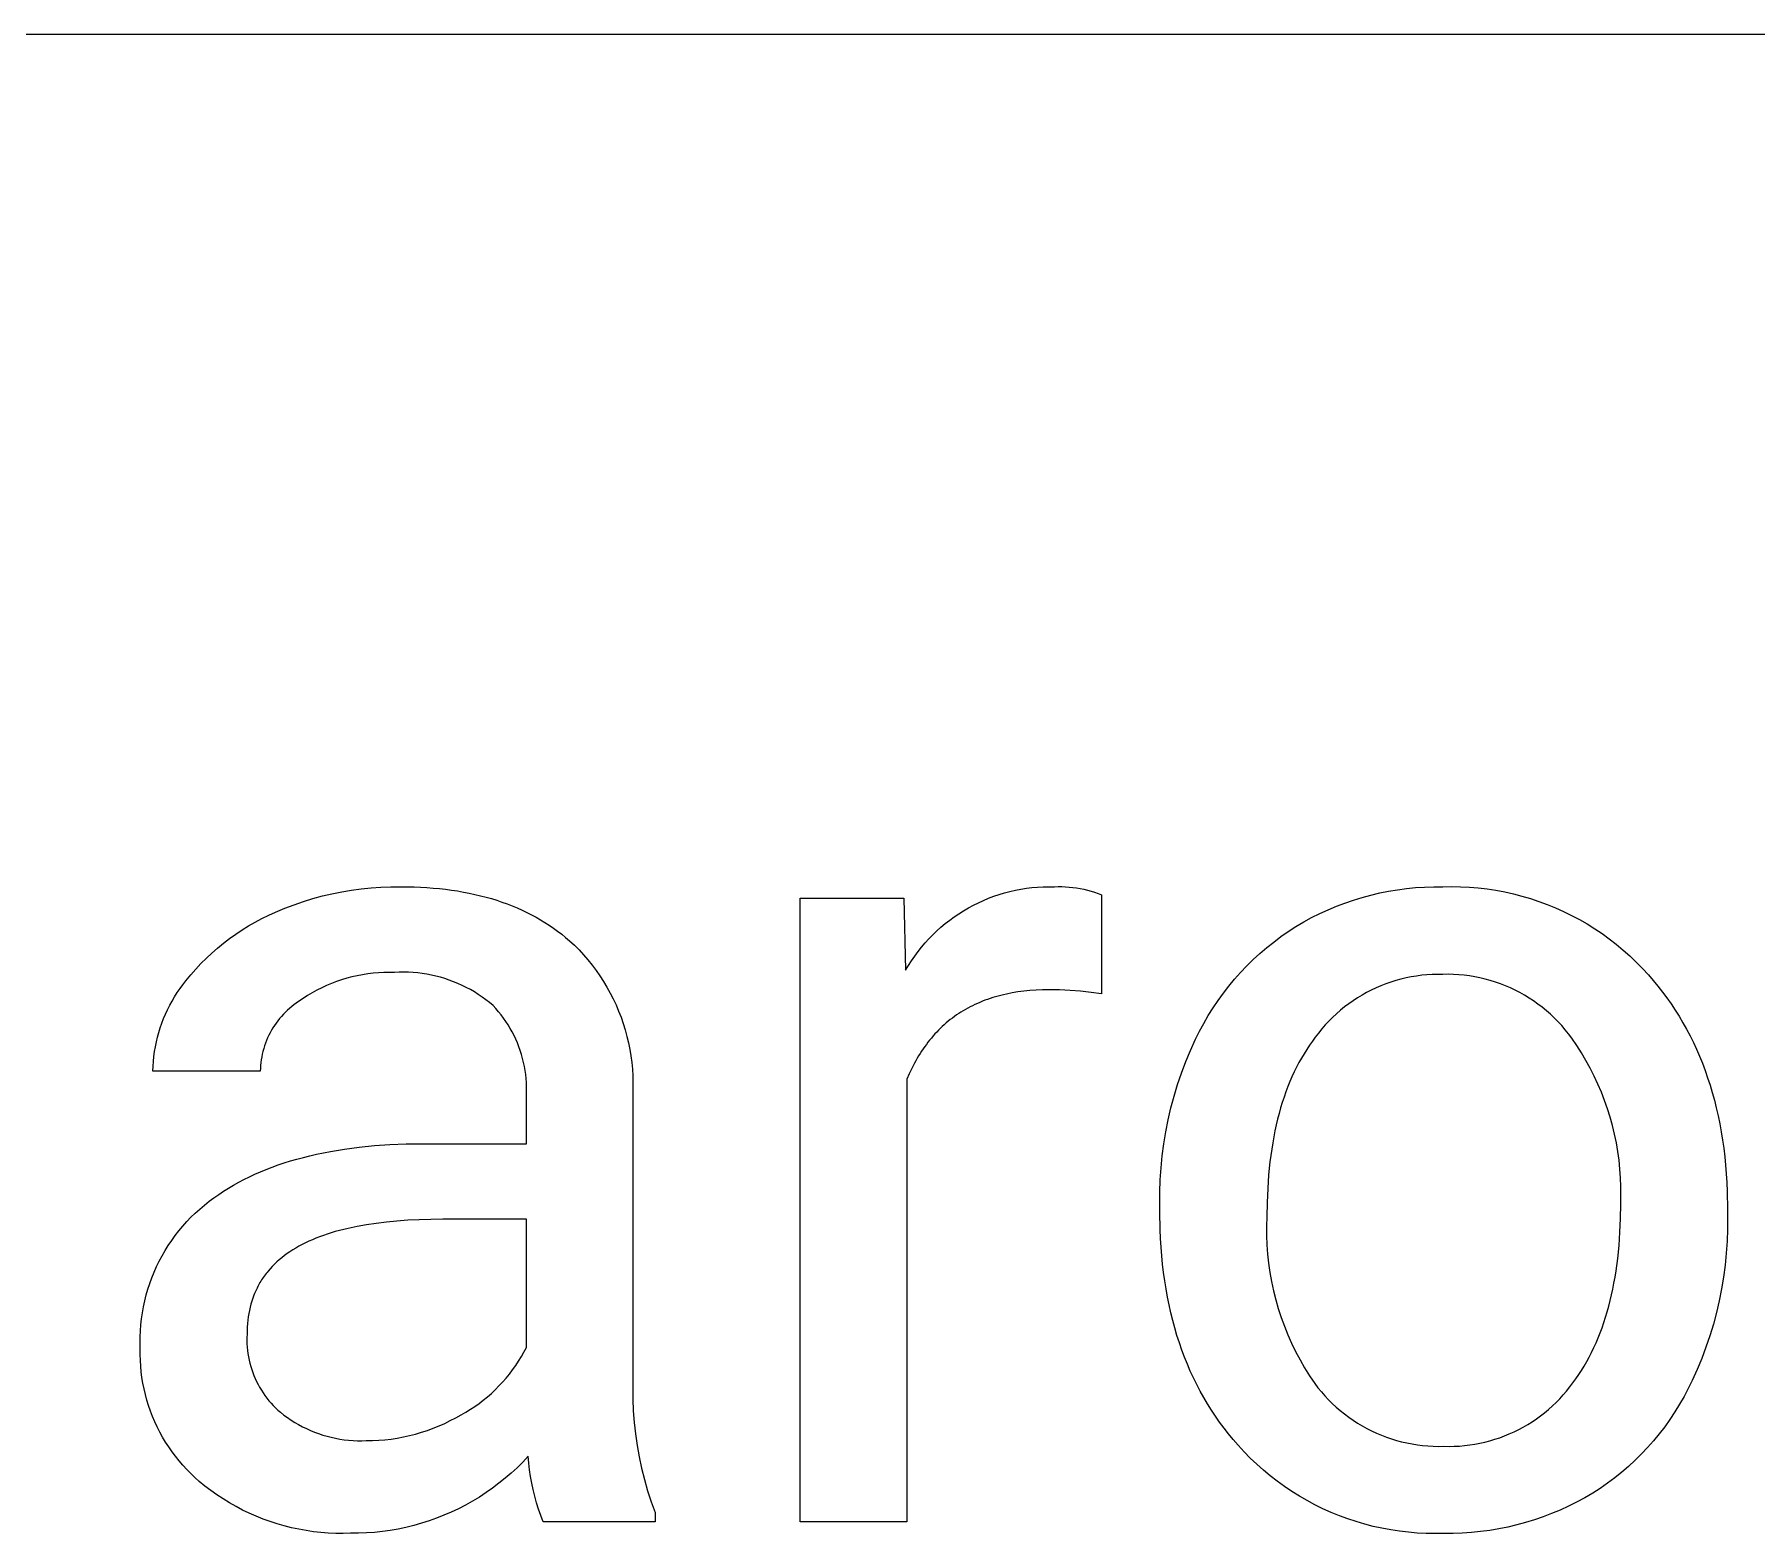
# Model space of a CAD drawing. Header units: millimetres. Extents: x -1519 to 3497, y -297 to 3208.
# Drawn here: x 2472.1 to 2569.6, y 179.1 to 264 of the extents above; entities that cross this region are included whole.
import ezdxf

# ---------------------------------------------------------------- set-up
doc = ezdxf.new("R2010")
doc.units = ezdxf.units.MM
doc.header["$MEASUREMENT"] = 0
doc.layers.add('Domyślny', color=7, linetype='Continuous', true_color=0x000000)

msp = doc.modelspace()

# ---------------------------------------------------------------- linework, layer by layer
at = {"layer": 'Domyślny', "color": 18, "lineweight": 15, "true_color": 0x000000}
for p, q in [((3492.39, 263.982), (1601.48, 263.982)), ((2489.471, 215.462), (2490.024, 215.556)), ((2490.024, 215.556), (2490.579, 215.631)), ((2490.579, 215.631), (2491.136, 215.687)), ((2491.136, 215.687), (2491.695, 215.726)), ((2491.695, 215.726), (2492.254, 215.746)), ((2492.254, 215.746), (2492.815, 215.748)), ((2492.815, 215.748), (2493.565, 215.735)), ((2493.565, 215.735), (2494.296, 215.699)), ((2494.296, 215.699), (2494.654, 215.672)), ((2494.654, 215.672), (2495.006, 215.639)), ((2495.006, 215.639), (2495.353, 215.599)), ((2495.353, 215.599), (2495.696, 215.554)), ((2495.696, 215.554), (2496.033, 215.503)), ((2496.033, 215.503), (2496.365, 215.446)), ((2526.997, 215.395), (2527.303, 215.476)), ((2527.303, 215.476), (2527.612, 215.546)), ((2527.612, 215.546), (2527.923, 215.606)), ((2527.923, 215.606), (2528.236, 215.656)), ((2528.236, 215.656), (2528.551, 215.694)), ((2528.551, 215.694), (2528.867, 215.722)), ((2528.867, 215.722), (2529.183, 215.74)), ((2529.183, 215.74), (2529.5, 215.747)), ((2529.5, 215.747), (2529.817, 215.743)), ((2529.817, 215.743), (2530.027, 215.75)), ((2530.027, 215.75), (2530.237, 215.75)), ((2530.237, 215.75), (2530.447, 215.743)), ((2530.447, 215.743), (2530.657, 215.729)), ((2530.657, 215.729), (2530.866, 215.708)), ((2530.866, 215.708), (2531.074, 215.68)), ((2531.074, 215.68), (2531.281, 215.645)), ((2531.281, 215.645), (2531.487, 215.603)), ((2531.487, 215.603), (2531.692, 215.554)), ((2531.692, 215.554), (2531.894, 215.499)), ((2531.894, 215.499), (2532.095, 215.436)), ((2548.236, 215.392), (2548.74, 215.493)), ((2548.74, 215.493), (2549.247, 215.577)), ((2549.247, 215.577), (2549.756, 215.645)), ((2549.756, 215.645), (2550.268, 215.695)), ((2550.268, 215.695), (2550.78, 215.729)), ((2550.78, 215.729), (2551.294, 215.745)), ((2551.294, 215.745), (2551.808, 215.744)), ((2551.808, 215.744), (2552.311, 215.754)), ((2552.311, 215.754), (2552.814, 215.746)), ((2552.814, 215.746), (2553.317, 215.722)), ((2553.317, 215.722), (2553.819, 215.68)), ((2553.819, 215.68), (2554.319, 215.622)), ((2554.319, 215.622), (2554.817, 215.546)), ((2554.817, 215.546), (2555.311, 215.454)), ((2485.732, 214.311), (2486.249, 214.528)), ((2486.249, 214.528), (2486.772, 214.727)), ((2486.772, 214.727), (2487.302, 214.91)), ((2487.302, 214.91), (2487.837, 215.075)), ((2487.837, 215.075), (2488.377, 215.222)), ((2488.377, 215.222), (2488.922, 215.351)), ((2488.922, 215.351), (2489.471, 215.462)), ((2496.365, 215.446), (2496.692, 215.383)), ((2496.692, 215.383), (2497.014, 215.313)), ((2497.014, 215.313), (2497.33, 215.238)), ((2497.33, 215.238), (2497.642, 215.157)), ((2497.642, 215.157), (2497.948, 215.07)), ((2497.948, 215.07), (2498.25, 214.977)), ((2498.25, 214.977), (2498.546, 214.878)), ((2498.546, 214.878), (2498.837, 214.773)), ((2498.837, 214.773), (2499.123, 214.663)), ((2499.123, 214.663), (2499.403, 214.546)), ((2499.403, 214.546), (2499.679, 214.424)), ((2515.435, 179.796), (2515.435, 215.091)), ((2515.435, 215.091), (2521.298, 215.091)), ((2521.298, 215.091), (2521.398, 211.015)), ((2524.678, 214.387), (2524.952, 214.547)), ((2524.952, 214.547), (2525.231, 214.697)), ((2525.231, 214.697), (2525.515, 214.838)), ((2525.515, 214.838), (2525.803, 214.969)), ((2525.803, 214.969), (2526.096, 215.091)), ((2526.096, 215.091), (2526.393, 215.202)), ((2526.393, 215.202), (2526.693, 215.304)), ((2526.693, 215.304), (2526.997, 215.395)), ((2532.095, 215.436), (2532.294, 215.367)), ((2532.294, 215.367), (2532.49, 215.292)), ((2532.49, 215.292), (2532.49, 209.679)), ((2545.31, 214.439), (2545.783, 214.638)), ((2545.783, 214.638), (2546.264, 214.821)), ((2546.264, 214.821), (2546.749, 214.989)), ((2546.749, 214.989), (2547.24, 215.139)), ((2547.24, 215.139), (2547.736, 215.274)), ((2547.736, 215.274), (2548.236, 215.392)), ((2555.311, 215.454), (2555.803, 215.345)), ((2555.803, 215.345), (2556.29, 215.219)), ((2556.29, 215.219), (2556.773, 215.077)), ((2556.773, 215.077), (2557.251, 214.918)), ((2557.251, 214.918), (2557.723, 214.744)), ((2557.723, 214.744), (2558.189, 214.553)), ((2558.189, 214.553), (2558.648, 214.347)), ((2483.833, 213.299), (2484.199, 213.526)), ((2484.199, 213.526), (2484.572, 213.741)), ((2484.572, 213.741), (2484.953, 213.944)), ((2484.953, 213.944), (2485.339, 214.134)), ((2485.339, 214.134), (2485.732, 214.311)), ((2499.679, 214.424), (2499.949, 214.295)), ((2499.949, 214.295), (2500.215, 214.161)), ((2500.215, 214.161), (2500.475, 214.021)), ((2500.475, 214.021), (2500.73, 213.875)), ((2500.73, 213.875), (2500.979, 213.723)), ((2500.979, 213.723), (2501.224, 213.566)), ((2501.224, 213.566), (2501.463, 213.402)), ((2523.399, 213.454), (2523.642, 213.658)), ((2523.642, 213.658), (2523.892, 213.853)), ((2523.892, 213.853), (2524.148, 214.04)), ((2524.148, 214.04), (2524.41, 214.218)), ((2524.41, 214.218), (2524.678, 214.387)), ((2543.489, 213.489), (2543.932, 213.749)), ((2543.932, 213.749), (2544.384, 213.995)), ((2544.384, 213.995), (2544.843, 214.225)), ((2544.843, 214.225), (2545.31, 214.439)), ((2558.648, 214.347), (2559.1, 214.125)), ((2559.1, 214.125), (2559.544, 213.888)), ((2559.544, 213.888), (2559.98, 213.636)), ((2559.98, 213.636), (2560.407, 213.37)), ((2482.449, 212.274), (2482.782, 212.547)), ((2482.782, 212.547), (2483.124, 212.809)), ((2483.124, 212.809), (2483.475, 213.06)), ((2483.475, 213.06), (2483.833, 213.299)), ((2501.463, 213.402), (2501.698, 213.233)), ((2501.698, 213.233), (2501.927, 213.058)), ((2501.927, 213.058), (2502.151, 212.877)), ((2502.151, 212.877), (2502.369, 212.691)), ((2502.369, 212.691), (2502.643, 212.432)), ((2522.295, 212.32), (2522.501, 212.561)), ((2522.501, 212.561), (2522.714, 212.796)), ((2522.714, 212.796), (2522.935, 213.023)), ((2522.935, 213.023), (2523.163, 213.242)), ((2523.163, 213.242), (2523.399, 213.454)), ((2541.839, 212.296), (2542.237, 212.615)), ((2542.237, 212.615), (2542.644, 212.92)), ((2542.644, 212.92), (2543.062, 213.212)), ((2543.062, 213.212), (2543.489, 213.489)), ((2560.407, 213.37), (2560.825, 213.089)), ((2560.825, 213.089), (2561.233, 212.794)), ((2561.233, 212.794), (2561.631, 212.485)), ((2481.506, 211.391), (2481.81, 211.696)), ((2481.81, 211.696), (2482.125, 211.99)), ((2482.125, 211.99), (2482.449, 212.274)), ((2502.643, 212.432), (2502.908, 212.164)), ((2502.908, 212.164), (2503.164, 211.887)), ((2503.164, 211.887), (2503.41, 211.602)), ((2503.41, 211.602), (2503.646, 211.308)), ((2521.731, 211.555), (2521.91, 211.816)), ((2521.91, 211.816), (2522.099, 212.071)), ((2522.099, 212.071), (2522.295, 212.32)), ((2540.715, 211.263), (2541.078, 211.62)), ((2541.078, 211.62), (2541.453, 211.965)), ((2541.453, 211.965), (2541.839, 212.296)), ((2561.631, 212.485), (2562.018, 212.163)), ((2562.018, 212.163), (2562.394, 211.828)), ((2562.394, 211.828), (2562.758, 211.481)), ((2480.654, 210.419), (2480.927, 210.752)), ((2480.927, 210.752), (2481.211, 211.076)), ((2481.211, 211.076), (2481.506, 211.391)), ((2490.053, 210.641), (2489.759, 210.564)), ((2490.349, 210.708), (2490.053, 210.641)), ((2490.648, 210.765), (2490.349, 210.708)), ((2490.948, 210.812), (2490.648, 210.765)), ((2491.25, 210.848), (2490.948, 210.812)), ((2491.553, 210.874), (2491.25, 210.848)), ((2491.856, 210.889), (2491.553, 210.874)), ((2492.16, 210.893), (2491.856, 210.889)), ((2492.464, 210.887), (2492.16, 210.893)), ((2492.726, 210.9), (2492.464, 210.887)), ((2492.988, 210.905), (2492.726, 210.9)), ((2493.251, 210.9), (2492.988, 210.905)), ((2493.513, 210.887), (2493.251, 210.9)), ((2493.775, 210.864), (2493.513, 210.887)), ((2494.035, 210.833), (2493.775, 210.864)), ((2494.295, 210.793), (2494.035, 210.833)), ((2494.552, 210.744), (2494.295, 210.793)), ((2494.809, 210.687), (2494.552, 210.744)), ((2495.063, 210.62), (2494.809, 210.687)), ((2495.314, 210.545), (2495.063, 210.62)), ((2503.646, 211.308), (2503.872, 211.007)), ((2503.872, 211.007), (2504.088, 210.698)), ((2504.088, 210.698), (2504.293, 210.381)), ((2521.398, 211.015), (2521.56, 211.288)), ((2521.56, 211.288), (2521.731, 211.555)), ((2540.025, 210.514), (2540.363, 210.894)), ((2540.363, 210.894), (2540.715, 211.263)), ((2550.023, 210.643), (2549.73, 210.584)), ((2550.318, 210.692), (2550.023, 210.643)), ((2550.614, 210.731), (2550.318, 210.692)), ((2550.912, 210.76), (2550.614, 210.731)), ((2551.21, 210.778), (2550.912, 210.76)), ((2551.509, 210.786), (2551.21, 210.778)), ((2551.808, 210.783), (2551.509, 210.786)), ((2552.11, 210.787), (2551.808, 210.783)), ((2552.413, 210.78), (2552.11, 210.787)), ((2552.715, 210.762), (2552.413, 210.78)), ((2553.016, 210.734), (2552.715, 210.762)), ((2553.317, 210.696), (2553.016, 210.734)), ((2553.615, 210.647), (2553.317, 210.696)), ((2553.912, 210.587), (2553.615, 210.647)), ((2562.758, 211.481), (2563.11, 211.121)), ((2563.11, 211.121), (2563.45, 210.75)), ((2563.45, 210.75), (2563.725, 210.435)), ((2480.013, 209.515), (2480.162, 209.749)), ((2480.162, 209.749), (2480.319, 209.978)), ((2480.319, 209.978), (2480.483, 210.201)), ((2480.483, 210.201), (2480.654, 210.419)), ((2487.802, 209.743), (2487.541, 209.587)), ((2488.068, 209.889), (2487.802, 209.743)), ((2488.34, 210.025), (2488.068, 209.889)), ((2488.616, 210.153), (2488.34, 210.025)), ((2488.896, 210.27), (2488.616, 210.153)), ((2489.18, 210.378), (2488.896, 210.27)), ((2489.468, 210.476), (2489.18, 210.378)), ((2489.759, 210.564), (2489.468, 210.476)), ((2495.563, 210.462), (2495.314, 210.545)), ((2495.809, 210.37), (2495.563, 210.462)), ((2496.051, 210.27), (2495.809, 210.37)), ((2496.291, 210.161), (2496.051, 210.27)), ((2496.526, 210.045), (2496.291, 210.161)), ((2496.757, 209.921), (2496.526, 210.045)), ((2496.984, 209.788), (2496.757, 209.921)), ((2497.206, 209.648), (2496.984, 209.788)), ((2497.423, 209.501), (2497.206, 209.648)), ((2504.293, 210.381), (2504.487, 210.058)), ((2504.487, 210.058), (2504.67, 209.729)), ((2504.67, 209.729), (2504.841, 209.393)), ((2526.942, 209.635), (2526.785, 209.597)), ((2527.101, 209.671), (2526.942, 209.635)), ((2527.423, 209.735), (2527.101, 209.671)), ((2527.754, 209.789), (2527.423, 209.735)), ((2528.091, 209.834), (2527.754, 209.789)), ((2528.436, 209.868), (2528.091, 209.834)), ((2528.789, 209.893), (2528.436, 209.868)), ((2529.149, 209.908), (2528.789, 209.893)), ((2529.516, 209.913), (2529.149, 209.908)), ((2530.113, 209.905), (2529.516, 209.913)), ((2530.71, 209.878), (2530.113, 209.905)), ((2531.305, 209.831), (2530.71, 209.878)), ((2531.899, 209.765), (2531.305, 209.831)), ((2532.49, 209.679), (2531.899, 209.765)), ((2539.088, 209.308), (2539.387, 209.72)), ((2539.387, 209.72), (2539.699, 210.122)), ((2539.699, 210.122), (2540.025, 210.514)), ((2547.495, 209.757), (2547.235, 209.611)), ((2547.761, 209.894), (2547.495, 209.757)), ((2548.031, 210.021), (2547.761, 209.894)), ((2548.306, 210.139), (2548.031, 210.021)), ((2548.584, 210.248), (2548.306, 210.139)), ((2548.866, 210.347), (2548.584, 210.248)), ((2549.151, 210.436), (2548.866, 210.347)), ((2549.44, 210.515), (2549.151, 210.436)), ((2549.73, 210.584), (2549.44, 210.515)), ((2554.207, 210.517), (2553.912, 210.587)), ((2554.499, 210.438), (2554.207, 210.517)), ((2554.787, 210.347), (2554.499, 210.438)), ((2555.073, 210.247), (2554.787, 210.347)), ((2555.355, 210.137), (2555.073, 210.247)), ((2555.633, 210.018), (2555.355, 210.137)), ((2555.907, 209.888), (2555.633, 210.018)), ((2556.176, 209.749), (2555.907, 209.888)), ((2556.44, 209.601), (2556.176, 209.749)), ((2563.725, 210.435), (2563.99, 210.114)), ((2563.99, 210.114), (2564.248, 209.786)), ((2564.248, 209.786), (2564.496, 209.452)), ((2479.497, 208.534), (2479.614, 208.786)), ((2479.614, 208.786), (2479.739, 209.033)), ((2479.739, 209.033), (2479.872, 209.277)), ((2479.872, 209.277), (2480.013, 209.515)), ((2486.281, 208.642), (2486.168, 208.527)), ((2486.398, 208.754), (2486.281, 208.642)), ((2486.519, 208.862), (2486.398, 208.754)), ((2486.643, 208.965), (2486.519, 208.862)), ((2486.77, 209.065), (2486.643, 208.965)), ((2486.901, 209.159), (2486.77, 209.065)), ((2487.035, 209.25), (2486.901, 209.159)), ((2487.285, 209.423), (2487.035, 209.25)), ((2487.541, 209.587), (2487.285, 209.423)), ((2497.635, 209.346), (2497.423, 209.501)), ((2497.842, 209.185), (2497.635, 209.346)), ((2498.043, 209.016), (2497.842, 209.185)), ((2498.2, 208.847), (2498.043, 209.016)), ((2498.35, 208.672), (2498.2, 208.847)), ((2498.495, 208.493), (2498.35, 208.672)), ((2504.841, 209.393), (2505.001, 209.052)), ((2505.001, 209.052), (2505.149, 208.706)), ((2505.149, 208.706), (2505.285, 208.354)), ((2524.532, 208.648), (2524.407, 208.567)), ((2524.659, 208.725), (2524.532, 208.648)), ((2524.788, 208.801), (2524.659, 208.725)), ((2524.918, 208.874), (2524.788, 208.801)), ((2525.051, 208.944), (2524.918, 208.874)), ((2525.185, 209.012), (2525.051, 208.944)), ((2525.321, 209.078), (2525.185, 209.012)), ((2525.459, 209.141), (2525.321, 209.078)), ((2525.599, 209.201), (2525.459, 209.141)), ((2525.741, 209.259), (2525.599, 209.201)), ((2525.884, 209.315), (2525.741, 209.259)), ((2526.03, 209.368), (2525.884, 209.315)), ((2526.177, 209.419), (2526.03, 209.368)), ((2526.327, 209.467), (2526.177, 209.419)), ((2526.478, 209.513), (2526.327, 209.467)), ((2526.631, 209.556), (2526.478, 209.513)), ((2526.785, 209.597), (2526.631, 209.556)), ((2538.533, 208.454), (2538.803, 208.885)), ((2538.803, 208.885), (2539.088, 209.308)), ((2546.014, 208.752), (2545.789, 208.556)), ((2546.246, 208.94), (2546.014, 208.752)), ((2546.484, 209.121), (2546.246, 208.94)), ((2546.729, 209.293), (2546.484, 209.121)), ((2546.979, 209.456), (2546.729, 209.293)), ((2547.235, 209.611), (2546.979, 209.456)), ((2556.698, 209.444), (2556.44, 209.601)), ((2556.951, 209.278), (2556.698, 209.444)), ((2557.198, 209.103), (2556.951, 209.278)), ((2557.439, 208.92), (2557.198, 209.103)), ((2557.673, 208.728), (2557.439, 208.92)), ((2557.901, 208.528), (2557.673, 208.728)), ((2564.496, 209.452), (2564.736, 209.111)), ((2564.736, 209.111), (2564.967, 208.764)), ((2564.967, 208.764), (2565.19, 208.41)), ((2479.116, 207.494), (2479.199, 207.759)), ((2479.199, 207.759), (2479.29, 208.021)), ((2479.29, 208.021), (2479.389, 208.279)), ((2479.389, 208.279), (2479.497, 208.534)), ((2485.578, 207.76), (2485.496, 207.621)), ((2485.666, 207.896), (2485.578, 207.76)), ((2485.758, 208.029), (2485.666, 207.896)), ((2485.854, 208.158), (2485.758, 208.029)), ((2485.955, 208.285), (2485.854, 208.158)), ((2486.059, 208.408), (2485.955, 208.285)), ((2486.168, 208.527), (2486.059, 208.408)), ((2498.634, 208.308), (2498.495, 208.493)), ((2498.766, 208.119), (2498.634, 208.308)), ((2498.892, 207.926), (2498.766, 208.119)), ((2499.012, 207.729), (2498.892, 207.926)), ((2499.124, 207.527), (2499.012, 207.729)), ((2505.285, 208.354), (2505.409, 207.998)), ((2505.409, 207.998), (2505.521, 207.638)), ((2523.367, 207.733), (2523.261, 207.628)), ((2523.475, 207.836), (2523.367, 207.733)), ((2523.585, 207.936), (2523.475, 207.836)), ((2523.697, 208.034), (2523.585, 207.936)), ((2523.811, 208.129), (2523.697, 208.034)), ((2523.926, 208.221), (2523.811, 208.129)), ((2524.044, 208.312), (2523.926, 208.221)), ((2524.163, 208.399), (2524.044, 208.312)), ((2524.284, 208.485), (2524.163, 208.399)), ((2524.407, 208.567), (2524.284, 208.485)), ((2538.036, 207.565), (2538.277, 208.013)), ((2538.277, 208.013), (2538.533, 208.454)), ((2544.96, 207.696), (2544.772, 207.464)), ((2545.156, 207.921), (2544.96, 207.696)), ((2545.36, 208.14), (2545.156, 207.921)), ((2545.571, 208.352), (2545.36, 208.14)), ((2545.789, 208.556), (2545.571, 208.352)), ((2558.121, 208.321), (2557.901, 208.528)), ((2558.334, 208.106), (2558.121, 208.321)), ((2558.539, 207.883), (2558.334, 208.106)), ((2558.737, 207.654), (2558.539, 207.883)), ((2565.19, 208.41), (2565.404, 208.05)), ((2565.404, 208.05), (2565.609, 207.684)), ((2565.609, 207.684), (2565.806, 207.311)), ((2478.923, 206.685), (2478.979, 206.957)), ((2478.979, 206.957), (2479.043, 207.226)), ((2479.043, 207.226), (2479.116, 207.494)), ((2485.102, 206.737), (2485.054, 206.582)), ((2485.155, 206.889), (2485.102, 206.737)), ((2485.213, 207.04), (2485.155, 206.889)), ((2485.276, 207.189), (2485.213, 207.04)), ((2485.344, 207.335), (2485.276, 207.189)), ((2485.418, 207.479), (2485.344, 207.335)), ((2485.496, 207.621), (2485.418, 207.479)), ((2499.23, 207.322), (2499.124, 207.527)), ((2499.329, 207.114), (2499.23, 207.322)), ((2499.42, 206.902), (2499.329, 207.114)), ((2499.505, 206.688), (2499.42, 206.902)), ((2505.521, 207.638), (2505.621, 207.275)), ((2505.621, 207.275), (2505.708, 206.908)), ((2505.708, 206.908), (2505.782, 206.539)), ((2522.479, 206.699), (2522.39, 206.572)), ((2522.57, 206.824), (2522.479, 206.699)), ((2522.663, 206.946), (2522.57, 206.824)), ((2522.758, 207.066), (2522.663, 206.946)), ((2522.855, 207.183), (2522.758, 207.066)), ((2522.954, 207.298), (2522.855, 207.183)), ((2523.054, 207.411), (2522.954, 207.298)), ((2523.157, 207.521), (2523.054, 207.411)), ((2523.261, 207.628), (2523.157, 207.521)), ((2537.525, 206.482), (2537.81, 207.108)), ((2537.81, 207.108), (2538.036, 207.565)), ((2544.261, 206.772), (2544.103, 206.536)), ((2544.423, 207.001), (2544.261, 206.772)), ((2544.592, 207.225), (2544.423, 207.001)), ((2544.772, 207.464), (2544.592, 207.225)), ((2558.926, 207.418), (2558.737, 207.654)), ((2559.107, 207.175), (2558.926, 207.418)), ((2559.391, 206.764), (2559.107, 207.175)), ((2559.66, 206.344), (2559.391, 206.764)), ((2565.806, 207.311), (2565.994, 206.931)), ((2565.994, 206.931), (2566.173, 206.545)), ((2478.793, 205.585), (2478.812, 205.861)), ((2478.812, 205.861), (2478.84, 206.137)), ((2478.84, 206.137), (2478.877, 206.412)), ((2478.877, 206.412), (2478.923, 206.685)), ((2484.894, 205.791), (2484.879, 205.63)), ((2484.916, 205.951), (2484.894, 205.791)), ((2484.942, 206.111), (2484.916, 205.951)), ((2484.974, 206.269), (2484.942, 206.111)), ((2485.011, 206.427), (2484.974, 206.269)), ((2485.054, 206.582), (2485.011, 206.427)), ((2499.582, 206.47), (2499.505, 206.688)), ((2499.652, 206.25), (2499.582, 206.47)), ((2499.714, 206.028), (2499.652, 206.25)), ((2499.769, 205.804), (2499.714, 206.028)), ((2499.816, 205.578), (2499.769, 205.804)), ((2505.782, 206.539), (2505.844, 206.167)), ((2505.844, 206.167), (2505.893, 205.794)), ((2505.893, 205.794), (2505.929, 205.418)), ((2521.894, 205.756), (2521.743, 205.465)), ((2521.972, 205.898), (2521.894, 205.756)), ((2522.051, 206.038), (2521.972, 205.898)), ((2522.133, 206.175), (2522.051, 206.038)), ((2522.217, 206.31), (2522.133, 206.175)), ((2522.302, 206.442), (2522.217, 206.31)), ((2522.39, 206.572), (2522.302, 206.442)), ((2537.017, 205.202), (2537.26, 205.846)), ((2537.26, 205.846), (2537.525, 206.482)), ((2543.663, 205.791), (2543.526, 205.531)), ((2543.804, 206.045), (2543.663, 205.791)), ((2543.951, 206.294), (2543.804, 206.045)), ((2544.103, 206.536), (2543.951, 206.294)), ((2559.915, 205.914), (2559.66, 206.344)), ((2560.156, 205.477), (2559.915, 205.914)), ((2566.173, 206.545), (2566.344, 206.153)), ((2566.344, 206.153), (2566.506, 205.754)), ((2566.506, 205.754), (2566.659, 205.349)), ((2478.783, 205.308), (2478.793, 205.585)), ((2484.864, 205.308), (2478.783, 205.308)), ((2484.868, 205.469), (2484.864, 205.308)), ((2484.879, 205.63), (2484.868, 205.469)), ((2499.856, 205.351), (2499.816, 205.578)), ((2499.888, 205.123), (2499.856, 205.351)), ((2499.912, 204.893), (2499.888, 205.123)), ((2499.928, 204.663), (2499.912, 204.893)), ((2505.929, 205.418), (2505.952, 205.042)), ((2505.952, 205.042), (2505.963, 204.666)), ((2521.6, 205.163), (2521.465, 204.852)), ((2521.465, 204.852), (2521.465, 179.796)), ((2521.743, 205.465), (2521.6, 205.163)), ((2536.795, 204.55), (2537.017, 205.202)), ((2543.27, 204.992), (2543.149, 204.714)), ((2543.395, 205.265), (2543.27, 204.992)), ((2543.526, 205.531), (2543.395, 205.265)), ((2560.382, 205.032), (2560.156, 205.477)), ((2560.594, 204.579), (2560.382, 205.032)), ((2566.659, 205.349), (2566.803, 204.937)), ((2566.803, 204.937), (2566.939, 204.519)), ((2499.937, 204.433), (2499.928, 204.663)), ((2499.93, 203.971), (2499.937, 204.202)), ((2499.93, 201.199), (2499.93, 203.971)), ((2499.937, 204.202), (2499.937, 204.433)), ((2505.963, 204.666), (2505.961, 204.289)), ((2505.961, 204.289), (2505.961, 188.053)), ((2536.416, 203.227), (2536.595, 203.892)), ((2536.595, 203.892), (2536.795, 204.55)), ((2542.82, 203.842), (2542.721, 203.539)), ((2542.925, 204.139), (2542.82, 203.842)), ((2543.034, 204.429), (2542.925, 204.139)), ((2543.149, 204.714), (2543.034, 204.429)), ((2560.79, 204.12), (2560.594, 204.579)), ((2560.97, 203.654), (2560.79, 204.12)), ((2566.939, 204.519), (2567.066, 204.094)), ((2567.066, 204.094), (2567.185, 203.663)), ((2536.26, 202.556), (2536.416, 203.227)), ((2542.539, 202.916), (2542.456, 202.595)), ((2542.627, 203.231), (2542.539, 202.916)), ((2542.721, 203.539), (2542.627, 203.231)), ((2561.135, 203.183), (2560.97, 203.654)), ((2561.285, 202.706), (2561.135, 203.183)), ((2567.185, 203.663), (2567.294, 203.225)), ((2567.294, 203.225), (2567.395, 202.781)), ((2536.013, 201.202), (2536.125, 201.881)), ((2536.125, 201.881), (2536.26, 202.556)), ((2542.306, 201.935), (2542.239, 201.596)), ((2542.378, 202.268), (2542.306, 201.935)), ((2542.456, 202.595), (2542.378, 202.268)), ((2561.418, 202.225), (2561.285, 202.706)), ((2561.535, 201.739), (2561.418, 202.225)), ((2567.395, 202.781), (2567.487, 202.331)), ((2567.487, 202.331), (2567.571, 201.874)), ((2567.571, 201.874), (2567.645, 201.41)), ((2488.83, 200.764), (2489.634, 200.897)), ((2489.634, 200.897), (2490.465, 201.005)), ((2490.465, 201.005), (2491.322, 201.09)), ((2491.322, 201.09), (2492.205, 201.15)), ((2492.205, 201.15), (2493.115, 201.186)), ((2493.115, 201.186), (2494.051, 201.199)), ((2494.051, 201.199), (2499.93, 201.199)), ((2535.923, 200.52), (2536.013, 201.202)), ((2542.121, 200.899), (2542.024, 200.178)), ((2542.177, 201.25), (2542.121, 200.899)), ((2542.239, 201.596), (2542.177, 201.25)), ((2561.636, 201.25), (2561.535, 201.739)), ((2561.72, 200.758), (2561.636, 201.25)), ((2567.645, 201.41), (2567.711, 200.94)), ((2567.711, 200.94), (2567.768, 200.464)), ((2485.204, 199.746), (2485.537, 199.875)), ((2485.537, 199.875), (2485.876, 199.997)), ((2485.876, 199.997), (2486.222, 200.114)), ((2486.222, 200.114), (2486.575, 200.224)), ((2486.575, 200.224), (2486.934, 200.329)), ((2486.934, 200.329), (2487.3, 200.428)), ((2487.3, 200.428), (2487.673, 200.521)), ((2487.673, 200.521), (2488.052, 200.608)), ((2488.052, 200.608), (2488.438, 200.689)), ((2488.438, 200.689), (2488.83, 200.764)), ((2535.855, 199.834), (2535.923, 200.52)), ((2542.024, 200.178), (2541.949, 199.433)), ((2561.788, 200.263), (2561.72, 200.758)), ((2561.84, 199.767), (2561.788, 200.263)), ((2567.768, 200.464), (2567.817, 199.981)), ((2567.817, 199.981), (2567.856, 199.492)), ((2483.347, 198.853), (2483.64, 199.017)), ((2483.64, 199.017), (2483.939, 199.174)), ((2483.939, 199.174), (2484.246, 199.326)), ((2484.246, 199.326), (2484.558, 199.472)), ((2484.558, 199.472), (2484.878, 199.612)), ((2484.878, 199.612), (2485.204, 199.746)), ((2535.788, 198.459), (2535.811, 199.147)), ((2535.811, 199.147), (2535.855, 199.834)), ((2541.949, 199.433), (2541.895, 198.664)), ((2561.875, 199.269), (2561.84, 199.767)), ((2561.893, 198.769), (2561.875, 199.269)), ((2567.856, 199.492), (2567.887, 198.996)), ((2567.887, 198.996), (2567.909, 198.494)), ((2481.698, 197.726), (2481.966, 197.939)), ((2481.966, 197.939), (2482.241, 198.142)), ((2482.241, 198.142), (2482.507, 198.328)), ((2482.507, 198.328), (2482.781, 198.509)), ((2482.781, 198.509), (2483.06, 198.684)), ((2483.06, 198.684), (2483.347, 198.853)), ((2535.789, 197.771), (2535.788, 198.459)), ((2541.895, 198.664), (2541.863, 197.87)), ((2561.88, 197.771), (2561.895, 198.27)), ((2561.895, 198.27), (2561.893, 198.769)), ((2567.909, 198.494), (2567.927, 197.47)), ((2480.703, 196.788), (2480.939, 197.035)), ((2480.939, 197.035), (2481.184, 197.274)), ((2481.184, 197.274), (2481.437, 197.504)), ((2481.437, 197.504), (2481.698, 197.726)), ((2535.789, 197.353), (2535.789, 197.771)), ((2535.806, 196.336), (2535.789, 197.353)), ((2541.852, 197.053), (2541.835, 196.528)), ((2541.863, 197.87), (2541.852, 197.053)), ((2561.838, 196.194), (2561.869, 196.971)), ((2561.869, 196.971), (2561.88, 197.771)), ((2567.927, 197.47), (2567.927, 197.053)), ((2567.927, 197.053), (2567.927, 196.37)), ((2479.846, 195.722), (2480.046, 196)), ((2480.046, 196), (2480.256, 196.27)), ((2480.256, 196.27), (2480.475, 196.533)), ((2480.475, 196.533), (2480.703, 196.788)), ((2488.435, 196.007), (2488.221, 195.929)), ((2488.654, 196.082), (2488.435, 196.007)), ((2488.879, 196.153), (2488.654, 196.082)), ((2489.109, 196.222), (2488.879, 196.153)), ((2489.344, 196.287), (2489.109, 196.222)), ((2489.585, 196.349), (2489.344, 196.287)), ((2489.832, 196.407), (2489.585, 196.349)), ((2490.341, 196.515), (2489.832, 196.407)), ((2490.873, 196.611), (2490.341, 196.515)), ((2491.426, 196.693), (2490.873, 196.611)), ((2492.001, 196.763), (2491.426, 196.693)), ((2492.597, 196.821), (2492.001, 196.763)), ((2493.216, 196.865), (2492.597, 196.821)), ((2493.856, 196.897), (2493.216, 196.865)), ((2494.519, 196.916), (2493.856, 196.897)), ((2495.203, 196.922), (2494.519, 196.916)), ((2499.93, 196.922), (2495.203, 196.922)), ((2499.93, 189.673), (2499.93, 196.922)), ((2535.827, 195.837), (2535.806, 196.336)), ((2541.835, 196.528), (2541.836, 196.002)), ((2541.836, 196.002), (2541.855, 195.477)), ((2561.785, 195.439), (2561.838, 196.194)), ((2567.927, 196.37), (2567.904, 195.688)), ((2479.303, 194.852), (2479.474, 195.148)), ((2479.474, 195.148), (2479.655, 195.438)), ((2479.655, 195.438), (2479.846, 195.722)), ((2486.541, 195.086), (2486.382, 194.977)), ((2486.706, 195.193), (2486.541, 195.086)), ((2486.876, 195.296), (2486.706, 195.193)), ((2487.052, 195.396), (2486.876, 195.296)), ((2487.233, 195.493), (2487.052, 195.396)), ((2487.42, 195.586), (2487.233, 195.493)), ((2487.612, 195.677), (2487.42, 195.586)), ((2487.81, 195.764), (2487.612, 195.677)), ((2488.012, 195.848), (2487.81, 195.764)), ((2488.221, 195.929), (2488.012, 195.848)), ((2535.858, 195.344), (2535.827, 195.837)), ((2535.896, 194.858), (2535.858, 195.344)), ((2541.855, 195.477), (2541.893, 194.953)), ((2561.711, 194.707), (2561.785, 195.439)), ((2567.86, 195.008), (2567.792, 194.329)), ((2567.904, 195.688), (2567.86, 195.008)), ((2478.853, 193.93), (2478.992, 194.242)), ((2478.992, 194.242), (2479.142, 194.549)), ((2479.142, 194.549), (2479.303, 194.852)), ((2485.417, 194.122), (2485.301, 193.987)), ((2485.539, 194.253), (2485.417, 194.122)), ((2485.666, 194.382), (2485.539, 194.253)), ((2485.798, 194.507), (2485.666, 194.382)), ((2485.936, 194.629), (2485.798, 194.507)), ((2486.079, 194.748), (2485.936, 194.629)), ((2486.228, 194.864), (2486.079, 194.748)), ((2486.382, 194.977), (2486.228, 194.864)), ((2535.944, 194.378), (2535.896, 194.858)), ((2536, 193.905), (2535.944, 194.378)), ((2541.893, 194.953), (2541.948, 194.431)), ((2541.948, 194.431), (2542.022, 193.911)), ((2561.616, 193.998), (2561.711, 194.707)), ((2567.792, 194.329), (2567.703, 193.652)), ((2478.5, 192.966), (2478.606, 193.291)), ((2478.606, 193.291), (2478.724, 193.613)), ((2478.724, 193.613), (2478.853, 193.93)), ((2484.718, 193.111), (2484.679, 193.033)), ((2484.759, 193.188), (2484.718, 193.111)), ((2484.802, 193.265), (2484.759, 193.188)), ((2484.846, 193.341), (2484.802, 193.265)), ((2484.891, 193.416), (2484.846, 193.341)), ((2484.938, 193.49), (2484.891, 193.416)), ((2484.985, 193.563), (2484.938, 193.49)), ((2485.035, 193.636), (2484.985, 193.563)), ((2485.085, 193.708), (2485.035, 193.636)), ((2485.137, 193.778), (2485.085, 193.708)), ((2485.191, 193.849), (2485.137, 193.778)), ((2485.245, 193.918), (2485.191, 193.849)), ((2485.301, 193.987), (2485.245, 193.918)), ((2536.064, 193.438), (2536, 193.905)), ((2536.138, 192.977), (2536.064, 193.438)), ((2542.022, 193.911), (2542.114, 193.394)), ((2542.114, 193.394), (2542.223, 192.88)), ((2561.433, 192.976), (2561.499, 193.311)), ((2561.499, 193.311), (2561.56, 193.652)), ((2561.56, 193.652), (2561.616, 193.998)), ((2567.703, 193.652), (2567.592, 192.979)), ((2478.248, 191.972), (2478.32, 192.306)), ((2478.32, 192.306), (2478.404, 192.638)), ((2478.404, 192.638), (2478.5, 192.966)), ((2484.33, 192.122), (2484.284, 191.946)), ((2484.381, 192.295), (2484.33, 192.122)), ((2484.438, 192.464), (2484.381, 192.295)), ((2484.5, 192.631), (2484.438, 192.464)), ((2484.533, 192.713), (2484.5, 192.631)), ((2484.567, 192.794), (2484.533, 192.713)), ((2484.603, 192.875), (2484.567, 192.794)), ((2484.64, 192.954), (2484.603, 192.875)), ((2484.679, 193.033), (2484.64, 192.954)), ((2536.22, 192.523), (2536.138, 192.977)), ((2536.31, 192.075), (2536.22, 192.523)), ((2536.41, 191.634), (2536.31, 192.075)), ((2542.223, 192.88), (2542.351, 192.37)), ((2542.351, 192.37), (2542.496, 191.865)), ((2561.204, 192.004), (2561.285, 192.322)), ((2561.285, 192.322), (2561.362, 192.646)), ((2561.362, 192.646), (2561.433, 192.976)), ((2567.458, 192.31), (2567.303, 191.646)), ((2567.592, 192.979), (2567.458, 192.31)), ((2478.099, 190.956), (2478.137, 191.297)), ((2478.137, 191.297), (2478.187, 191.635)), ((2478.187, 191.635), (2478.248, 191.972)), ((2484.155, 191.21), (2484.136, 191.019)), ((2484.179, 191.399), (2484.155, 191.21)), ((2484.209, 191.585), (2484.179, 191.399)), ((2484.244, 191.767), (2484.209, 191.585)), ((2484.284, 191.946), (2484.244, 191.767)), ((2536.518, 191.199), (2536.41, 191.634)), ((2536.634, 190.771), (2536.518, 191.199)), ((2542.496, 191.865), (2542.658, 191.366)), ((2542.658, 191.366), (2542.838, 190.872)), ((2560.926, 191.082), (2561.024, 191.384)), ((2561.024, 191.384), (2561.116, 191.691)), ((2561.116, 191.691), (2561.204, 192.004)), ((2567.303, 191.646), (2567.126, 190.987)), ((2478.056, 189.931), (2478.059, 190.274)), ((2478.059, 190.274), (2478.073, 190.615)), ((2478.073, 190.615), (2478.099, 190.956)), ((2484.105, 190.24), (2484.104, 190.055)), ((2484.112, 190.425), (2484.105, 190.24)), ((2484.115, 190.626), (2484.112, 190.425)), ((2484.123, 190.824), (2484.115, 190.626)), ((2484.136, 191.019), (2484.123, 190.824)), ((2536.759, 190.348), (2536.634, 190.771)), ((2536.893, 189.933), (2536.759, 190.348)), ((2542.838, 190.872), (2543.035, 190.385)), ((2543.035, 190.385), (2543.248, 189.905)), ((2560.482, 189.931), (2560.601, 190.211)), ((2560.601, 190.211), (2560.715, 190.496)), ((2560.715, 190.496), (2560.823, 190.786)), ((2560.823, 190.786), (2560.926, 191.082)), ((2566.927, 190.334), (2566.707, 189.688)), ((2567.126, 190.987), (2566.927, 190.334)), ((2478.065, 189.589), (2478.056, 189.931)), ((2478.063, 189.263), (2478.065, 189.589)), ((2478.072, 188.937), (2478.063, 189.263)), ((2484.104, 190.055), (2484.109, 189.871)), ((2484.109, 189.871), (2484.121, 189.687)), ((2484.121, 189.687), (2484.139, 189.503)), ((2484.139, 189.503), (2484.163, 189.32)), ((2484.163, 189.32), (2484.193, 189.138)), ((2499.487, 188.893), (2499.643, 189.148)), ((2499.643, 189.148), (2499.791, 189.408)), ((2499.791, 189.408), (2499.93, 189.673)), ((2537.036, 189.523), (2536.893, 189.933)), ((2537.187, 189.12), (2537.036, 189.523)), ((2543.248, 189.905), (2543.478, 189.433)), ((2543.478, 189.433), (2543.725, 188.969)), ((2560.094, 189.126), (2560.228, 189.389)), ((2560.228, 189.389), (2560.358, 189.658)), ((2560.358, 189.658), (2560.482, 189.931)), ((2566.707, 189.688), (2566.466, 189.05)), ((2478.092, 188.611), (2478.072, 188.937)), ((2478.123, 188.286), (2478.092, 188.611)), ((2478.165, 187.963), (2478.123, 188.286)), ((2484.193, 189.138), (2484.23, 188.957)), ((2484.23, 188.957), (2484.273, 188.777)), ((2484.273, 188.777), (2484.321, 188.599)), ((2484.321, 188.599), (2484.376, 188.423)), ((2484.376, 188.423), (2484.437, 188.248)), ((2484.437, 188.248), (2484.503, 188.076)), ((2498.967, 188.162), (2499.148, 188.4)), ((2499.148, 188.4), (2499.322, 188.643)), ((2499.322, 188.643), (2499.487, 188.893)), ((2537.347, 188.723), (2537.187, 189.12)), ((2537.515, 188.333), (2537.347, 188.723)), ((2537.692, 187.949), (2537.515, 188.333)), ((2543.725, 188.969), (2543.987, 188.513)), ((2543.987, 188.513), (2544.265, 188.068)), ((2559.502, 188.13), (2559.658, 188.371)), ((2559.658, 188.371), (2559.808, 188.617)), ((2559.808, 188.617), (2559.954, 188.869)), ((2559.954, 188.869), (2560.094, 189.126)), ((2566.205, 188.42), (2565.922, 187.799)), ((2566.466, 189.05), (2566.205, 188.42)), ((2478.218, 187.641), (2478.165, 187.963)), ((2478.282, 187.321), (2478.218, 187.641)), ((2478.357, 187.003), (2478.282, 187.321)), ((2484.503, 188.076), (2484.576, 187.906)), ((2484.576, 187.906), (2484.654, 187.739)), ((2484.654, 187.739), (2484.738, 187.575)), ((2484.738, 187.575), (2484.827, 187.413)), ((2484.827, 187.413), (2484.922, 187.255)), ((2484.922, 187.255), (2485.022, 187.099)), ((2497.945, 187.071), (2498.164, 187.276)), ((2498.164, 187.276), (2498.375, 187.487)), ((2498.375, 187.487), (2498.58, 187.705)), ((2498.58, 187.705), (2498.777, 187.93)), ((2498.777, 187.93), (2498.967, 188.162)), ((2505.961, 188.053), (2505.945, 187.396)), ((2505.945, 187.396), (2505.951, 186.738)), ((2537.878, 187.571), (2537.692, 187.949)), ((2538.073, 187.2), (2537.878, 187.571)), ((2538.276, 186.835), (2538.073, 187.2)), ((2544.265, 188.068), (2544.558, 187.632)), ((2544.558, 187.632), (2544.742, 187.392)), ((2544.742, 187.392), (2544.933, 187.158)), ((2558.627, 186.981), (2558.817, 187.203)), ((2558.817, 187.203), (2558.999, 187.431)), ((2558.999, 187.431), (2559.174, 187.665)), ((2559.174, 187.665), (2559.34, 187.895)), ((2559.34, 187.895), (2559.502, 188.13)), ((2565.702, 187.342), (2565.466, 186.892)), ((2565.922, 187.799), (2565.702, 187.342)), ((2478.443, 186.688), (2478.357, 187.003)), ((2478.539, 186.376), (2478.443, 186.688)), ((2478.646, 186.068), (2478.539, 186.376)), ((2485.022, 187.099), (2485.127, 186.948)), ((2485.127, 186.948), (2485.238, 186.8)), ((2485.238, 186.8), (2485.353, 186.656)), ((2485.353, 186.656), (2485.473, 186.515)), ((2485.473, 186.515), (2485.598, 186.379)), ((2485.598, 186.379), (2485.728, 186.248)), ((2485.728, 186.248), (2485.861, 186.121)), ((2496.755, 186.168), (2497.005, 186.332)), ((2497.005, 186.332), (2497.249, 186.505)), ((2497.249, 186.505), (2497.487, 186.686)), ((2497.487, 186.686), (2497.719, 186.875)), ((2497.719, 186.875), (2497.945, 187.071)), ((2505.951, 186.738), (2505.98, 186.082)), ((2538.488, 186.476), (2538.276, 186.835)), ((2538.709, 186.123), (2538.488, 186.476)), ((2544.933, 187.158), (2545.133, 186.931)), ((2545.133, 186.931), (2545.34, 186.711)), ((2545.34, 186.711), (2545.554, 186.498)), ((2545.554, 186.498), (2545.776, 186.293)), ((2545.776, 186.293), (2546.005, 186.096)), ((2557.796, 186.161), (2558.014, 186.356)), ((2558.014, 186.356), (2558.225, 186.557)), ((2558.225, 186.557), (2558.43, 186.766)), ((2558.43, 186.766), (2558.627, 186.981)), ((2565.214, 186.451), (2564.948, 186.019)), ((2565.466, 186.892), (2565.214, 186.451)), ((2478.764, 185.764), (2478.646, 186.068)), ((2478.891, 185.463), (2478.764, 185.764)), ((2479.029, 185.168), (2478.891, 185.463)), ((2485.861, 186.121), (2485.999, 185.998)), ((2485.999, 185.998), (2486.196, 185.845)), ((2486.196, 185.845), (2486.397, 185.698)), ((2486.397, 185.698), (2486.604, 185.559)), ((2486.604, 185.559), (2486.815, 185.426)), ((2486.815, 185.426), (2487.03, 185.301)), ((2487.03, 185.301), (2487.25, 185.184)), ((2494.981, 185.228), (2495.303, 185.371)), ((2495.303, 185.371), (2495.62, 185.525)), ((2495.62, 185.525), (2495.933, 185.69)), ((2495.933, 185.69), (2496.239, 185.864)), ((2496.239, 185.864), (2496.499, 186.012)), ((2496.499, 186.012), (2496.755, 186.168)), ((2505.98, 186.082), (2506.03, 185.426)), ((2506.03, 185.426), (2506.102, 184.773)), ((2538.938, 185.777), (2538.709, 186.123)), ((2539.176, 185.437), (2538.938, 185.777)), ((2539.423, 185.104), (2539.176, 185.437)), ((2546.005, 186.096), (2546.241, 185.907)), ((2546.241, 185.907), (2546.483, 185.726)), ((2546.483, 185.726), (2546.731, 185.553)), ((2546.731, 185.553), (2546.984, 185.389)), ((2546.984, 185.389), (2547.244, 185.234)), ((2556.361, 185.16), (2556.614, 185.307)), ((2556.614, 185.307), (2556.862, 185.461)), ((2556.862, 185.461), (2557.104, 185.625)), ((2557.104, 185.625), (2557.34, 185.796)), ((2557.34, 185.796), (2557.571, 185.975)), ((2557.571, 185.975), (2557.796, 186.161)), ((2564.667, 185.596), (2564.372, 185.183)), ((2564.948, 186.019), (2564.667, 185.596)), ((2479.177, 184.877), (2479.029, 185.168)), ((2479.335, 184.591), (2479.177, 184.877)), ((2479.502, 184.311), (2479.335, 184.591)), ((2479.679, 184.036), (2479.502, 184.311)), ((2487.25, 185.184), (2487.473, 185.074)), ((2487.473, 185.074), (2487.701, 184.972)), ((2487.701, 184.972), (2487.931, 184.878)), ((2487.931, 184.878), (2488.165, 184.792)), ((2488.165, 184.792), (2488.402, 184.713)), ((2488.402, 184.713), (2488.641, 184.644)), ((2488.641, 184.644), (2488.882, 184.582)), ((2488.882, 184.582), (2489.126, 184.529)), ((2489.126, 184.529), (2489.371, 184.484)), ((2489.371, 184.484), (2489.617, 184.448)), ((2489.617, 184.448), (2489.865, 184.42)), ((2489.865, 184.42), (2490.113, 184.401)), ((2490.113, 184.401), (2490.362, 184.39)), ((2490.362, 184.39), (2490.611, 184.388)), ((2490.611, 184.388), (2490.86, 184.394)), ((2490.86, 184.394), (2491.213, 184.4)), ((2491.213, 184.4), (2491.565, 184.417)), ((2491.565, 184.417), (2491.917, 184.446)), ((2491.917, 184.446), (2492.267, 184.487)), ((2492.267, 184.487), (2492.616, 184.539)), ((2492.616, 184.539), (2492.963, 184.603)), ((2492.963, 184.603), (2493.307, 184.679)), ((2493.307, 184.679), (2493.649, 184.766)), ((2493.649, 184.766), (2493.987, 184.865)), ((2493.987, 184.865), (2494.323, 184.975)), ((2494.323, 184.975), (2494.654, 185.096)), ((2494.654, 185.096), (2494.981, 185.228)), ((2506.102, 184.773), (2506.197, 184.122)), ((2539.678, 184.776), (2539.423, 185.104)), ((2539.942, 184.455), (2539.678, 184.776)), ((2540.215, 184.141), (2539.942, 184.455)), ((2547.244, 185.234), (2547.508, 185.088)), ((2547.508, 185.088), (2547.778, 184.951)), ((2547.778, 184.951), (2548.052, 184.824)), ((2548.052, 184.824), (2548.33, 184.706)), ((2548.33, 184.706), (2548.612, 184.597)), ((2548.612, 184.597), (2548.898, 184.499)), ((2548.898, 184.499), (2549.187, 184.411)), ((2549.187, 184.411), (2549.479, 184.332)), ((2549.479, 184.332), (2549.773, 184.264)), ((2553.907, 184.248), (2554.192, 184.312)), ((2554.192, 184.312), (2554.474, 184.386)), ((2554.474, 184.386), (2554.754, 184.469)), ((2554.754, 184.469), (2555.031, 184.561)), ((2555.031, 184.561), (2555.305, 184.663)), ((2555.305, 184.663), (2555.575, 184.774)), ((2555.575, 184.774), (2555.842, 184.894)), ((2555.842, 184.894), (2556.104, 185.023)), ((2556.104, 185.023), (2556.361, 185.16)), ((2563.741, 184.389), (2563.405, 184.008)), ((2564.063, 184.78), (2563.741, 184.389)), ((2564.372, 185.183), (2564.063, 184.78)), ((2479.865, 183.768), (2479.679, 184.036)), ((2480.06, 183.507), (2479.865, 183.768)), ((2480.263, 183.252), (2480.06, 183.507)), ((2500.031, 183.509), (2499.72, 183.181)), ((2500.063, 183.128), (2500.031, 183.509)), ((2506.197, 184.122), (2506.313, 183.475)), ((2506.313, 183.475), (2506.45, 182.833)), ((2540.556, 183.769), (2540.215, 184.141)), ((2540.908, 183.409), (2540.556, 183.769)), ((2541.273, 183.061), (2540.908, 183.409)), ((2549.773, 184.264), (2550.069, 184.206)), ((2550.069, 184.206), (2550.368, 184.158)), ((2550.368, 184.158), (2550.668, 184.12)), ((2550.668, 184.12), (2550.968, 184.093)), ((2550.968, 184.093), (2551.27, 184.076)), ((2551.27, 184.076), (2551.572, 184.07)), ((2551.572, 184.07), (2551.874, 184.074)), ((2551.874, 184.074), (2552.166, 184.069)), ((2552.166, 184.069), (2552.458, 184.074)), ((2552.458, 184.074), (2552.75, 184.09)), ((2552.75, 184.09), (2553.041, 184.114)), ((2553.041, 184.114), (2553.331, 184.149)), ((2553.331, 184.149), (2553.62, 184.194)), ((2553.62, 184.194), (2553.907, 184.248)), ((2563.056, 183.639), (2562.695, 183.282)), ((2563.405, 184.008), (2563.056, 183.639)), ((2480.476, 183.004), (2480.263, 183.252)), ((2480.697, 182.764), (2480.476, 183.004)), ((2480.925, 182.531), (2480.697, 182.764)), ((2481.162, 182.306), (2480.925, 182.531)), ((2499.067, 182.558), (2498.725, 182.263)), ((2499.399, 182.864), (2499.067, 182.558)), ((2499.72, 183.181), (2499.399, 182.864)), ((2500.106, 182.749), (2500.063, 183.128)), ((2500.162, 182.371), (2500.106, 182.749)), ((2500.23, 181.995), (2500.162, 182.371)), ((2506.45, 182.833), (2506.609, 182.195)), ((2541.65, 182.726), (2541.273, 183.061)), ((2542.037, 182.404), (2541.65, 182.726)), ((2542.436, 182.095), (2542.037, 182.404)), ((2561.938, 182.606), (2561.542, 182.288)), ((2562.322, 182.938), (2561.938, 182.606)), ((2562.695, 183.282), (2562.322, 182.938)), ((2481.406, 182.089), (2481.162, 182.306)), ((2481.732, 181.823), (2481.406, 182.089)), ((2482.068, 181.568), (2481.732, 181.823)), ((2482.411, 181.324), (2482.068, 181.568)), ((2497.642, 181.45), (2497.264, 181.204)), ((2498.012, 181.709), (2497.642, 181.45)), ((2498.373, 181.98), (2498.012, 181.709)), ((2498.725, 182.263), (2498.373, 181.98)), ((2500.31, 181.621), (2500.23, 181.995)), ((2500.401, 181.25), (2500.31, 181.621)), ((2506.609, 182.195), (2506.79, 181.563)), ((2506.79, 181.563), (2506.991, 180.937)), ((2542.844, 181.8), (2542.436, 182.095)), ((2543.263, 181.519), (2542.844, 181.8)), ((2543.69, 181.252), (2543.263, 181.519)), ((2560.293, 181.418), (2559.844, 181.157)), ((2560.719, 181.694), (2560.293, 181.418)), ((2561.136, 181.984), (2560.719, 181.694)), ((2561.542, 182.288), (2561.136, 181.984)), ((2482.763, 181.092), (2482.411, 181.324)), ((2483.122, 180.872), (2482.763, 181.092)), ((2483.489, 180.664), (2483.122, 180.872)), ((2483.862, 180.468), (2483.489, 180.664)), ((2484.242, 180.286), (2483.862, 180.468)), ((2496.082, 180.543), (2495.674, 180.349)), ((2496.483, 180.75), (2496.082, 180.543)), ((2496.877, 180.97), (2496.483, 180.75)), ((2497.264, 181.204), (2496.877, 180.97)), ((2500.504, 180.882), (2500.401, 181.25)), ((2500.619, 180.518), (2500.504, 180.882)), ((2500.745, 180.157), (2500.619, 180.518)), ((2506.991, 180.937), (2507.213, 180.319)), ((2544.127, 181), (2543.69, 181.252)), ((2544.572, 180.763), (2544.127, 181)), ((2545.024, 180.541), (2544.572, 180.763)), ((2545.484, 180.335), (2545.024, 180.541)), ((2558.448, 180.464), (2557.968, 180.264)), ((2558.921, 180.679), (2558.448, 180.464)), ((2559.386, 180.91), (2558.921, 180.679)), ((2559.844, 181.157), (2559.386, 180.91)), ((2484.627, 180.116), (2484.242, 180.286)), ((2485.019, 179.959), (2484.627, 180.116)), ((2485.415, 179.816), (2485.019, 179.959)), ((2485.816, 179.686), (2485.415, 179.816)), ((2486.22, 179.569), (2485.816, 179.686)), ((2486.629, 179.467), (2486.22, 179.569)), ((2487.041, 179.378), (2486.629, 179.467)), ((2492.669, 179.392), (2492.224, 179.314)), ((2493.111, 179.485), (2492.669, 179.392)), ((2493.549, 179.593), (2493.111, 179.485)), ((2493.984, 179.716), (2493.549, 179.593)), ((2494.414, 179.853), (2493.984, 179.716)), ((2494.839, 180.004), (2494.414, 179.853)), ((2495.259, 180.17), (2494.839, 180.004)), ((2495.674, 180.349), (2495.259, 180.17)), ((2500.883, 179.801), (2500.745, 180.157)), ((2507.213, 179.801), (2500.883, 179.801)), ((2507.213, 180.319), (2507.213, 179.801)), ((2521.465, 179.796), (2515.435, 179.796)), ((2545.951, 180.144), (2545.484, 180.335)), ((2546.424, 179.97), (2545.951, 180.144)), ((2546.902, 179.811), (2546.424, 179.97)), ((2547.386, 179.669), (2546.902, 179.811)), ((2547.874, 179.543), (2547.386, 179.669)), ((2548.366, 179.434), (2547.874, 179.543)), ((2548.862, 179.342), (2548.366, 179.434)), ((2554.977, 179.403), (2554.464, 179.318)), ((2555.486, 179.506), (2554.977, 179.403)), ((2555.992, 179.624), (2555.486, 179.506)), ((2556.494, 179.76), (2555.992, 179.624)), ((2556.991, 179.912), (2556.494, 179.76)), ((2557.483, 180.08), (2556.991, 179.912)), ((2557.968, 180.264), (2557.483, 180.08)), ((2487.456, 179.303), (2487.041, 179.378)), ((2487.873, 179.242), (2487.456, 179.303)), ((2488.291, 179.195), (2487.873, 179.242)), ((2488.711, 179.162), (2488.291, 179.195)), ((2489.132, 179.144), (2488.711, 179.162)), ((2489.554, 179.14), (2489.132, 179.144)), ((2489.975, 179.149), (2489.554, 179.14)), ((2490.426, 179.152), (2489.975, 179.149)), ((2490.878, 179.17), (2490.426, 179.152)), ((2491.328, 179.203), (2490.878, 179.17)), ((2491.777, 179.251), (2491.328, 179.203)), ((2492.224, 179.314), (2491.777, 179.251)), ((2549.36, 179.267), (2548.862, 179.342)), ((2549.861, 179.209), (2549.36, 179.267)), ((2550.363, 179.167), (2549.861, 179.209)), ((2550.866, 179.143), (2550.363, 179.167)), ((2551.37, 179.136), (2550.866, 179.143)), ((2551.874, 179.146), (2551.37, 179.136)), ((2552.394, 179.146), (2551.874, 179.146)), ((2552.913, 179.164), (2552.394, 179.146)), ((2553.432, 179.198), (2552.913, 179.164)), ((2553.949, 179.25), (2553.432, 179.198)), ((2554.464, 179.318), (2553.949, 179.25))]:
    msp.add_line(p, q, dxfattribs=at)

doc.saveas('drawing.dxf')
